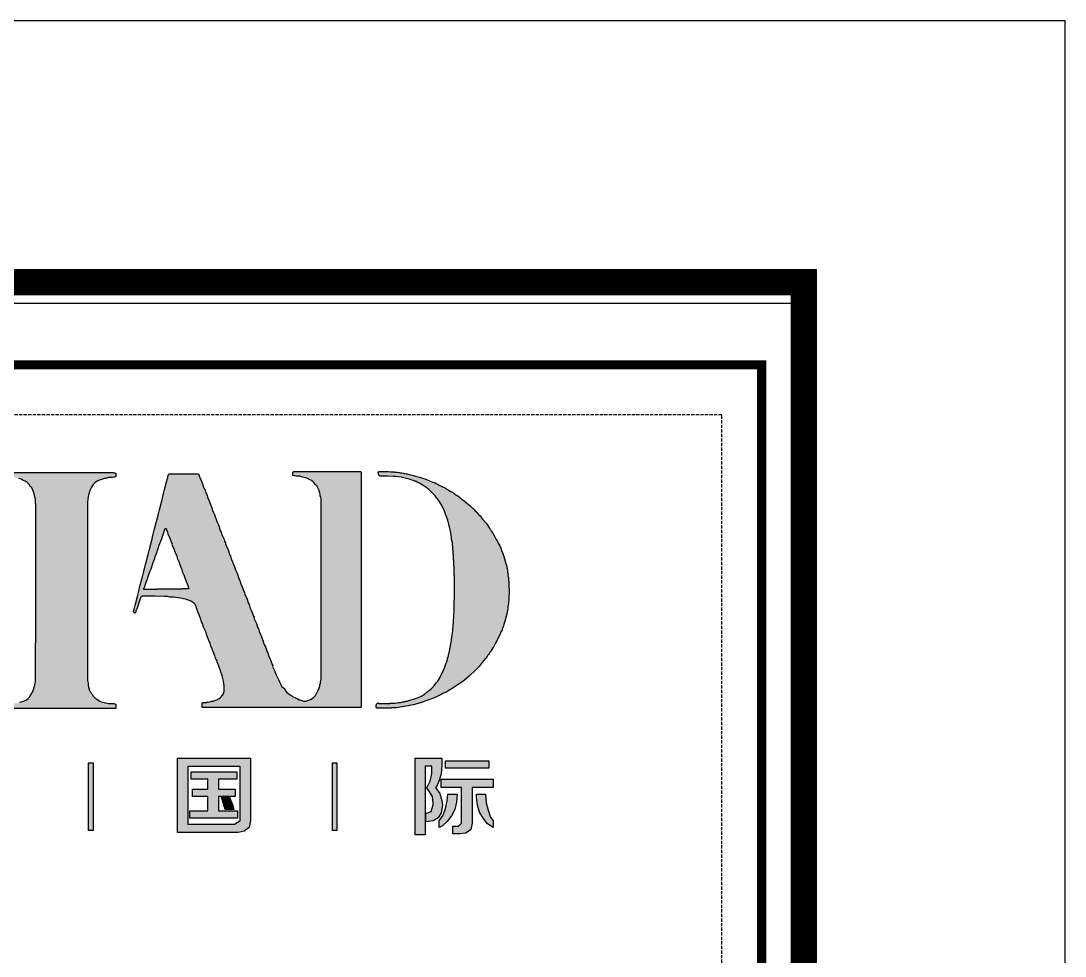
# Model space of a CAD drawing. Extents: x 815029915 to 815825525, y 579155098 to 579748855.
# Drawn here: x 815695342 to 815699339, y 579610058 to 579613637 of the extents above; entities that cross this region are included whole.
import ezdxf

# ---------------------------------------------------------------- set-up
doc = ezdxf.new("R2010")
doc.units = 0
doc.header["$LTSCALE"] = 100
doc.header["$MEASUREMENT"] = 0
doc.linetypes.add('DASH', pattern=[0.35, 0.25, -0.1])
for name, color, linetype in [('TK', 7, 'Continuous'), ('ZG-图框层', 4, 'Continuous'), ('zm', 1, 'Continuous')]:
    doc.layers.add(name, color=color, linetype=linetype)

# ---------------------------------------------------------------- blocks, each defined once
blk = doc.blocks.new('cciad-logohatch')
h = blk.add_hatch(color=1)
h.dxf.hatch_style = 1
h.paths.add_polyline_path([(18.959, 27.311), (18.959, 27.267), (18.959, 27.245), (18.959, 27.191), (17.7, 27.191), (17.076, 27.191), (15.833, 27.191), (15.83, 27.198), (15.828, 27.203), (15.823, 27.211), (15.812, 27.254), (15.813, 27.28), (15.828, 27.321), (15.834, 27.322), (15.842, 27.327), (15.848, 27.331), (15.916, 27.331), (15.95, 27.331), (16.018, 27.331), (16.052, 27.337), (16.088, 27.341), (16.145, 27.361), (16.174, 27.369), (16.233, 27.381), (16.314, 27.409), (16.354, 27.43), (16.423, 27.481), (16.457, 27.519), (16.474, 27.539), (16.503, 27.581), (16.527, 27.629), (16.539, 27.653), (16.563, 27.701), (16.598, 27.812), (16.613, 27.868), (16.638, 27.981), (16.638, 28.021), (16.638, 28.041), (16.638, 28.081), (16.648, 30.102), (16.648, 31.112), (16.648, 33.132), (16.644, 33.132), (16.642, 33.132), (16.638, 33.132), (16.638, 33.173), (16.638, 33.193), (16.638, 33.233), (16.622, 33.289), (16.616, 33.319), (16.608, 33.378), (16.579, 33.47), (16.561, 33.516), (16.518, 33.603), (16.483, 33.628), (16.468, 33.668), (16.42, 33.716), (16.394, 33.739), (16.338, 33.778), (16.29, 33.802), (16.266, 33.814), (16.218, 33.838), (16.138, 33.86), (16.098, 33.871), (16.018, 33.893), (15.974, 33.893), (15.952, 33.893), (15.908, 33.893), (15.879, 33.907), (15.86, 33.909), (15.832, 33.905), (15.825, 33.91), (15.825, 33.917), (15.823, 33.923), (15.813, 33.961), (15.814, 33.985), (15.828, 34.023), (15.836, 34.026), (15.844, 34.03), (15.848, 34.033), (17.068, 34.033), (17.678, 34.033), (18.899, 34.033), (18.921, 34.022), (18.934, 34.017), (18.959, 34.013), (18.959, 33.969), (18.959, 33.947), (18.959, 33.903), (18.922, 33.897), (18.904, 33.893), (18.869, 33.883), (18.817, 33.883), (18.791, 33.883), (18.739, 33.883), (18.698, 33.864), (18.673, 33.86), (18.629, 33.863), (18.588, 33.841), (18.544, 33.833), (18.462, 33.804), (18.423, 33.784), (18.354, 33.733), (18.309, 33.686), (18.289, 33.659), (18.259, 33.603), (18.214, 33.515), (18.196, 33.468), (18.173, 33.373), (18.165, 33.333), (18.161, 33.313), (18.153, 33.273), (18.156, 33.231), (18.138, 33.193), (18.138, 31.116), (18.138, 30.078), (18.138, 28.001), (18.158, 27.923), (18.164, 27.882), (18.168, 27.801), (18.187, 27.768), (18.193, 27.731), (18.214, 27.691), (18.224, 27.671), (18.244, 27.631), (18.274, 27.601), (18.287, 27.583), (18.309, 27.546), (18.357, 27.498), (18.383, 27.476), (18.439, 27.436), (18.479, 27.416), (18.499, 27.406), (18.539, 27.386), (18.622, 27.363), (18.664, 27.352), (18.749, 27.331), (18.813, 27.331), (18.845, 27.331), (18.909, 27.331), (18.931, 27.329), (18.943, 27.319)])
h = blk.add_hatch(color=1)
h.dxf.hatch_style = 1
h.paths.add_polyline_path([(19.481, 29.976), (19.478, 30.002), (19.496, 30.074), (19.505, 30.11), (19.523, 30.182), (19.527, 30.194), (19.529, 30.2), (19.533, 30.212), (19.589, 30.436), (19.617, 30.548), (19.673, 30.772), (19.677, 30.784), (19.679, 30.79), (19.683, 30.802), (19.743, 31.042), (19.773, 31.162), (19.833, 31.402), (19.837, 31.414), (19.839, 31.42), (19.843, 31.432), (19.899, 31.656), (19.927, 31.768), (19.983, 31.992), (19.987, 32.004), (19.989, 32.01), (19.993, 32.022), (20.049, 32.246), (20.077, 32.358), (20.133, 32.582), (20.137, 32.594), (20.143, 32.612), (20.199, 32.836), (20.227, 32.948), (20.283, 33.173), (20.287, 33.185), (20.289, 33.191), (20.293, 33.203), (20.349, 33.427), (20.377, 33.539), (20.433, 33.763), (20.437, 33.775), (20.439, 33.781), (20.443, 33.793), (20.459, 33.857), (20.467, 33.889), (20.483, 33.953), (20.486, 33.974), (20.498, 33.993), (20.842, 33.993), (21.014, 33.993), (21.358, 33.993), (21.373, 33.964), (21.383, 33.933), (21.413, 33.862), (21.427, 33.825), (21.453, 33.753), (21.478, 33.704), (21.487, 33.677), (21.498, 33.623), (21.534, 33.553), (21.549, 33.517), (21.573, 33.443), (21.598, 33.393), (21.607, 33.367), (21.618, 33.313), (21.666, 33.211), (21.688, 33.159), (21.723, 33.052), (21.748, 33.003), (21.757, 32.976), (21.768, 32.922), (21.804, 32.853), (21.82, 32.817), (21.843, 32.742), (21.868, 32.693), (21.877, 32.666), (21.888, 32.612), (21.936, 32.511), (21.958, 32.459), (21.993, 32.352), (22.018, 32.303), (22.027, 32.276), (22.038, 32.222), (22.074, 32.153), (22.09, 32.117), (22.113, 32.042), (22.138, 31.993), (22.147, 31.966), (22.158, 31.912), (22.207, 31.811), (22.228, 31.759), (22.263, 31.652), (22.288, 31.603), (22.297, 31.576), (22.308, 31.522), (22.344, 31.453), (22.36, 31.416), (22.383, 31.342), (22.408, 31.293), (22.417, 31.266), (22.428, 31.212), (22.477, 31.111), (22.498, 31.058), (22.533, 30.952), (22.558, 30.903), (22.568, 30.876), (22.578, 30.822), (22.627, 30.721), (22.648, 30.668), (22.683, 30.562), (22.702, 30.54), (22.698, 30.512), (22.747, 30.411), (22.768, 30.358), (22.803, 30.252), (22.828, 30.203), (22.838, 30.176), (22.848, 30.122), (22.897, 30.021), (22.918, 29.968), (22.953, 29.862), (22.972, 29.84), (22.968, 29.812), (23.017, 29.71), (23.038, 29.658), (23.073, 29.552), (23.098, 29.503), (23.108, 29.476), (23.118, 29.422), (23.167, 29.32), (23.188, 29.268), (23.223, 29.162), (23.242, 29.14), (23.238, 29.112), (23.287, 29.01), (23.308, 28.958), (23.343, 28.852), (23.368, 28.802), (23.378, 28.775), (23.388, 28.721), (23.437, 28.62), (23.458, 28.568), (23.493, 28.461), (23.512, 28.44), (23.509, 28.411), (23.557, 28.315), (23.577, 28.265), (23.609, 28.161), (23.675, 28.029), (23.709, 27.963), (23.779, 27.831), (23.82, 27.791), (23.839, 27.767), (23.869, 27.716), (23.922, 27.657), (23.953, 27.631), (24.019, 27.586), (24.054, 27.562), (24.072, 27.55), (24.109, 27.526), (24.149, 27.506), (24.169, 27.496), (24.209, 27.476), (24.225, 27.474), (24.239, 27.466), (24.283, 27.445), (24.306, 27.436), (24.354, 27.421), (24.398, 27.402), (24.425, 27.397), (24.474, 27.401), (24.562, 27.43), (24.606, 27.45), (24.684, 27.501), (24.729, 27.544), (24.75, 27.569), (24.784, 27.621), (24.804, 27.661), (24.814, 27.681), (24.834, 27.721), (24.846, 27.753), (24.852, 27.769), (24.864, 27.801), (24.876, 27.849), (24.882, 27.873), (24.894, 27.921), (24.9, 27.974), (24.905, 28), (24.919, 28.051), (24.919, 30.124), (24.919, 31.16), (24.919, 33.233), (24.915, 33.265), (24.909, 33.303), (24.891, 33.358), (24.884, 33.386), (24.874, 33.443), (24.846, 33.525), (24.829, 33.565), (24.789, 33.643), (24.765, 33.661), (24.749, 33.688), (24.704, 33.742), (24.677, 33.767), (24.619, 33.808), (24.571, 33.832), (24.547, 33.844), (24.499, 33.868), (24.419, 33.89), (24.379, 33.901), (24.299, 33.923), (24.255, 33.923), (24.233, 33.923), (24.189, 33.923), (24.153, 33.933), (24.135, 33.937), (24.099, 33.943), (24.099, 33.981), (24.099, 34), (24.099, 34.038), (24.109, 34.048), (24.114, 34.053), (24.124, 34.063), (24.896, 34.063), (25.282, 34.063), (26.054, 34.063), (26.064, 34.053), (26.069, 34.048), (26.079, 34.038), (26.079, 31.315), (26.079, 29.954), (26.079, 27.221), (24.229, 27.221), (23.308, 27.221), (21.468, 27.221), (21.468, 27.273), (21.468, 27.299), (21.468, 27.351), (21.476, 27.347), (21.487, 27.352), (21.488, 27.361), (21.528, 27.361), (21.548, 27.361), (21.588, 27.361), (21.621, 27.383), (21.658, 27.371), (21.708, 27.39), (21.735, 27.398), (21.788, 27.406), (21.86, 27.426), (21.895, 27.441), (21.958, 27.481), (22.001, 27.506), (22.021, 27.525), (22.048, 27.566), (22.083, 27.612), (22.096, 27.64), (22.108, 27.696), (22.108, 27.762), (22.108, 27.795), (22.108, 27.861), (22.091, 27.889), (22.093, 27.921), (22.085, 27.961), (22.081, 27.981), (22.073, 28.021), (22.045, 28.138), (22.029, 28.196), (21.993, 28.311), (21.963, 28.383), (21.949, 28.419), (21.923, 28.491), (21.904, 28.513), (21.908, 28.541), (21.872, 28.611), (21.857, 28.647), (21.833, 28.721), (21.814, 28.743), (21.818, 28.771), (21.782, 28.841), (21.767, 28.877), (21.743, 28.952), (21.718, 29.001), (21.709, 29.028), (21.698, 29.082), (21.662, 29.151), (21.647, 29.187), (21.623, 29.262), (21.598, 29.311), (21.589, 29.338), (21.578, 29.392), (21.53, 29.493), (21.509, 29.545), (21.473, 29.652), (21.448, 29.701), (21.439, 29.728), (21.428, 29.782), (21.365, 29.921), (21.337, 29.992), (21.288, 30.137), (21.274, 30.184), (21.259, 30.208), (21.223, 30.242), (21.168, 30.286), (21.135, 30.305), (21.068, 30.327), (21.033, 30.343), (21.015, 30.349), (20.978, 30.357), (20.842, 30.384), (20.774, 30.397), (20.638, 30.422), (20.594, 30.422), (20.572, 30.422), (20.528, 30.422), (20.464, 30.432), (20.432, 30.432), (20.368, 30.432), (20.108, 30.442), (19.978, 30.442), (19.718, 30.442), (19.717, 30.433), (19.705, 30.427), (19.698, 30.432), (19.688, 30.408), (19.683, 30.396), (19.673, 30.372), (19.653, 30.312), (19.643, 30.282), (19.623, 30.222), (19.617, 30.21), (19.613, 30.202), (19.597, 30.154), (19.589, 30.13), (19.573, 30.082), (19.554, 30.039), (19.546, 30.017), (19.53, 29.963), (19.511, 29.957)])
h.paths.add_polyline_path([(20.006, 30.642), (19.93, 30.642), (19.778, 30.642), (19.775, 30.674), (19.793, 30.702), (19.813, 30.762), (19.823, 30.792), (19.843, 30.852), (19.847, 30.86), (19.853, 30.872), (19.869, 30.92), (19.877, 30.944), (19.893, 30.992), (19.897, 31), (19.903, 31.012), (19.923, 31.072), (19.933, 31.102), (19.953, 31.162), (19.959, 31.174), (19.963, 31.182), (19.983, 31.242), (19.993, 31.272), (20.013, 31.332), (20.017, 31.34), (20.023, 31.352), (20.039, 31.4), (20.047, 31.424), (20.063, 31.472), (20.067, 31.48), (20.073, 31.492), (20.093, 31.552), (20.103, 31.582), (20.123, 31.642), (20.129, 31.654), (20.133, 31.662), (20.149, 31.71), (20.157, 31.734), (20.173, 31.782), (20.179, 31.794), (20.183, 31.802), (20.203, 31.862), (20.213, 31.892), (20.233, 31.952), (20.237, 31.96), (20.243, 31.972), (20.259, 32.02), (20.267, 32.044), (20.283, 32.092), (20.287, 32.1), (20.293, 32.112), (20.313, 32.172), (20.323, 32.202), (20.343, 32.262), (20.349, 32.274), (20.353, 32.282), (20.367, 32.333), (20.376, 32.359), (20.398, 32.407), (20.422, 32.407), (20.423, 32.382), (20.448, 32.333), (20.457, 32.306), (20.468, 32.252), (20.516, 32.151), (20.537, 32.099), (20.573, 31.992), (20.592, 31.971), (20.588, 31.942), (20.636, 31.841), (20.657, 31.789), (20.693, 31.682), (20.718, 31.633), (20.727, 31.606), (20.738, 31.552), (20.786, 31.451), (20.807, 31.398), (20.843, 31.292), (20.868, 31.243), (20.877, 31.216), (20.888, 31.162), (20.936, 31.061), (20.957, 31.008), (20.993, 30.902), (21.033, 30.808), (21.051, 30.76), (21.083, 30.662), (21.001, 30.662), (20.96, 30.662), (20.878, 30.662), (20.878, 30.658), (20.878, 30.656), (20.878, 30.652), (20.59, 30.652), (20.446, 30.652), (20.158, 30.652), (20.158, 30.648), (20.158, 30.646), (20.158, 30.642)], flags=16)
h = blk.add_hatch(color=1)
h.dxf.hatch_style = 1
h.paths.add_polyline_path([(30.325, 30.106), (30.332, 30.149), (30.35, 30.232), (30.35, 30.272), (30.35, 30.292), (30.36, 30.332), (30.36, 30.408), (30.36, 30.446), (30.37, 30.522), (30.37, 30.586), (30.37, 30.618), (30.37, 30.682), (30.36, 30.682), (30.36, 30.762), (30.36, 30.802), (30.36, 30.882), (30.35, 30.882), (30.35, 30.926), (30.35, 30.948), (30.35, 30.992), (30.336, 31.021), (30.333, 31.04), (30.335, 31.072), (30.323, 31.144), (30.317, 31.18), (30.305, 31.252), (30.302, 31.277), (30.295, 31.302), (30.279, 31.366), (30.271, 31.398), (30.255, 31.462), (30.243, 31.497), (30.235, 31.532), (30.215, 31.592), (30.205, 31.622), (30.185, 31.682), (30.149, 31.77), (30.131, 31.814), (30.095, 31.902), (30.067, 31.958), (30.053, 31.986), (30.025, 32.042), (30.015, 32.052), (29.995, 32.092), (29.985, 32.112), (29.965, 32.152), (29.927, 32.219), (29.906, 32.251), (29.86, 32.312), (29.864, 32.333), (29.845, 32.342), (29.829, 32.375), (29.805, 32.402), (29.73, 32.52), (29.687, 32.577), (29.595, 32.682), (29.567, 32.718), (29.553, 32.736), (29.525, 32.772), (29.489, 32.808), (29.471, 32.826), (29.435, 32.862), (29.425, 32.882), (29.375, 32.932), (29.35, 32.957), (29.3, 33.007), (29.28, 33.017), (29.244, 33.053), (29.226, 33.071), (29.19, 33.107), (29.06, 33.21), (28.995, 33.261), (28.865, 33.363), (28.833, 33.373), (28.81, 33.398), (28.777, 33.414), (28.75, 33.438), (28.658, 33.494), (28.612, 33.522), (28.52, 33.578), (28.4, 33.638), (28.34, 33.668), (28.22, 33.728), (28.1, 33.776), (28.04, 33.8), (27.92, 33.848), (27.859, 33.868), (27.829, 33.878), (27.769, 33.898), (27.65, 33.93), (27.59, 33.946), (27.469, 33.978), (27.409, 33.99), (27.379, 33.996), (27.319, 34.008), (27.29, 34.014), (27.259, 34.018), (27.203, 34.026), (27.175, 34.03), (27.119, 34.038), (27.105, 34.04), (27.084, 34.043), (27.058, 34.043), (27.045, 34.043), (27.019, 34.053), (26.959, 34.053), (26.929, 34.053), (26.869, 34.063), (26.753, 34.063), (26.695, 34.063), (26.579, 34.063), (26.565, 34.039), (26.574, 34.013), (26.581, 33.971), (26.599, 33.933), (26.607, 33.937), (26.618, 33.932), (26.619, 33.923), (26.775, 33.923), (26.853, 33.923), (27.009, 33.913), (27.035, 33.913), (27.048, 33.913), (27.074, 33.913), (27.234, 33.894), (27.314, 33.879), (27.469, 33.838), (27.529, 33.818), (27.559, 33.808), (27.619, 33.788), (27.644, 33.775), (27.669, 33.768), (27.733, 33.736), (27.765, 33.72), (27.829, 33.688), (27.853, 33.674), (27.869, 33.653), (27.89, 33.656), (27.9, 33.638), (27.957, 33.6), (27.985, 33.58), (28.04, 33.538), (28.114, 33.464), (28.151, 33.427), (28.225, 33.353), (28.257, 33.301), (28.277, 33.276), (28.32, 33.233), (28.316, 33.212), (28.335, 33.203), (28.405, 33.091), (28.436, 33.033), (28.49, 32.912), (28.51, 32.856), (28.521, 32.828), (28.545, 32.772), (28.561, 32.724), (28.569, 32.7), (28.585, 32.652), (28.593, 32.617), (28.605, 32.582), (28.621, 32.518), (28.629, 32.486), (28.645, 32.422), (28.654, 32.377), (28.665, 32.332), (28.677, 32.26), (28.683, 32.224), (28.695, 32.152), (28.698, 32.092), (28.703, 32.061), (28.72, 32.002), (28.72, 31.962), (28.72, 31.942), (28.72, 31.902), (28.73, 31.902), (28.73, 31.854), (28.73, 31.83), (28.73, 31.782), (28.74, 31.782), (28.74, 31.73), (28.74, 31.704), (28.74, 31.652), (28.75, 31.652), (28.75, 31.592), (28.75, 31.562), (28.75, 31.502), (28.76, 31.502), (28.76, 31.426), (28.76, 31.388), (28.76, 31.312), (28.77, 31.312), (28.77, 31.204), (28.77, 31.15), (28.77, 31.042), (28.78, 31.042), (28.78, 30.69), (28.78, 30.514), (28.77, 30.162), (28.77, 30.062), (28.77, 30.012), (28.76, 29.912), (28.76, 29.848), (28.76, 29.816), (28.75, 29.752), (28.75, 29.7), (28.75, 29.674), (28.74, 29.622), (28.74, 29.578), (28.74, 29.556), (28.73, 29.512), (28.73, 29.488), (28.73, 29.476), (28.73, 29.452), (28.72, 29.372), (28.715, 29.332), (28.705, 29.252), (28.697, 29.196), (28.693, 29.168), (28.685, 29.112), (28.669, 29.007), (28.659, 28.955), (28.635, 28.852), (28.626, 28.827), (28.625, 28.802), (28.613, 28.753), (28.607, 28.729), (28.595, 28.681), (28.583, 28.647), (28.575, 28.611), (28.547, 28.527), (28.533, 28.485), (28.505, 28.401), (28.482, 28.352), (28.465, 28.301), (28.421, 28.213), (28.399, 28.169), (28.355, 28.081), (28.297, 27.986), (28.263, 27.94), (28.19, 27.856), (28.18, 27.845), (28.175, 27.831), (28.133, 27.789), (28.112, 27.768), (28.07, 27.726), (28.014, 27.689), (27.988, 27.668), (27.94, 27.621), (27.919, 27.625), (27.91, 27.606), (27.821, 27.551), (27.775, 27.527), (27.679, 27.486), (27.619, 27.466), (27.589, 27.456), (27.529, 27.436), (27.484, 27.429), (27.461, 27.422), (27.419, 27.401), (27.373, 27.4), (27.329, 27.386), (27.281, 27.378), (27.257, 27.374), (27.209, 27.366), (27.145, 27.362), (27.112, 27.357), (27.049, 27.341), (26.993, 27.341), (26.965, 27.341), (26.909, 27.341), (26.909, 27.331), (26.781, 27.331), (26.717, 27.331), (26.589, 27.331), (26.576, 27.346), (26.555, 27.349), (26.539, 27.336), (26.532, 27.321), (26.519, 27.311), (26.514, 27.266), (26.514, 27.221), (26.534, 27.201), (26.704, 27.201), (26.789, 27.201), (26.959, 27.201), (26.959, 27.211), (27.011, 27.211), (27.037, 27.211), (27.089, 27.211), (27.205, 27.23), (27.263, 27.239), (27.379, 27.256), (27.439, 27.268), (27.469, 27.274), (27.529, 27.286), (27.594, 27.298), (27.627, 27.306), (27.689, 27.326), (27.733, 27.338), (27.755, 27.344), (27.799, 27.356), (27.883, 27.384), (27.926, 27.398), (28.01, 27.426), (28.118, 27.47), (28.172, 27.492), (28.28, 27.536), (28.392, 27.592), (28.448, 27.62), (28.56, 27.676), (28.645, 27.726), (28.687, 27.752), (28.77, 27.806), (28.802, 27.823), (28.83, 27.846), (28.862, 27.863), (28.89, 27.886), (29.023, 27.975), (29.086, 28.024), (29.205, 28.131), (29.223, 28.154), (29.25, 28.166), (29.348, 28.264), (29.397, 28.313), (29.495, 28.411), (29.589, 28.526), (29.636, 28.583), (29.73, 28.696), (29.751, 28.738), (29.764, 28.757), (29.795, 28.792), (29.811, 28.824), (29.835, 28.852), (29.891, 28.944), (29.919, 28.99), (29.975, 29.082), (30.027, 29.186), (30.053, 29.238), (30.105, 29.342), (30.12, 29.392), (30.131, 29.418), (30.16, 29.462), (30.16, 29.489), (30.175, 29.512), (30.199, 29.584), (30.211, 29.62), (30.235, 29.692), (30.26, 29.784), (30.272, 29.83), (30.295, 29.922), (30.303, 29.962), (30.307, 29.982), (30.315, 30.022)])
h = blk.add_hatch(color=0)
h.dxf.hatch_style = 1
h.paths.add_polyline_path([(22.868, 25.749), (20.753, 25.749), (20.753, 23.597), (22.509, 23.597), (22.688, 23.633), (22.833, 23.741), (22.868, 23.938)])
h.paths.add_polyline_path([(21.058, 25.516), (22.563, 25.516), (22.563, 23.956), (22.563, 23.92), (22.402, 23.83), (21.058, 23.83)], flags=16)
h.paths.add_polyline_path([(21.183, 24.853), (21.632, 24.853), (21.632, 25.139), (21.147, 25.139), (21.147, 25.354), (22.473, 25.354), (22.473, 25.139), (21.936, 25.139), (21.936, 24.853), (22.42, 24.853), (22.42, 24.637), (21.936, 24.637), (21.936, 24.225), (22.491, 24.225), (22.491, 24.009), (21.111, 24.009), (21.111, 24.225), (21.632, 24.225), (21.632, 24.637), (21.183, 24.637)], flags=0)
h.paths.add_polyline_path([(22.026, 24.619), (22.259, 24.619), (22.348, 24.404), (22.384, 24.261), (22.133, 24.261), (22.079, 24.458)], flags=0)
h = blk.add_hatch(color=0)
h.dxf.hatch_style = 1
h.paths.add_polyline_path([(27.929, 25.513), (28.126, 25.513), (28.126, 25.297), (28.073, 25.082), (27.983, 24.885), (28.019, 24.831), (28.144, 24.633), (28.162, 24.436), (28.162, 24.4), (28.108, 24.203), (27.947, 24.149), (27.947, 23.898), (28.162, 23.934), (28.305, 24.023), (28.395, 24.167), (28.431, 24.383), (28.413, 24.526), (28.359, 24.723), (28.234, 24.903), (28.252, 24.903), (28.341, 25.1), (28.395, 25.297), (28.413, 25.548), (28.413, 25.746), (27.642, 25.746), (27.642, 23.521), (27.929, 23.521)])
h = blk.add_hatch(color=0)
h.dxf.hatch_style = 1
h.paths.add_polyline_path([(18.303, 25.616), (18.172, 25.616), (18.172, 23.65), (18.303, 23.65)])
h = blk.add_hatch(color=0)
h.dxf.hatch_style = 1
h.paths.add_polyline_path([(25.372, 25.616), (25.241, 25.616), (25.241, 23.65), (25.372, 23.65)])
h = blk.add_hatch(color=0)
h.dxf.hatch_style = 1
h.paths.add_polyline_path([(29.775, 25.674), (28.52, 25.674), (28.52, 25.459), (29.775, 25.459)])
h = blk.add_hatch(color=0)
h.dxf.hatch_style = 1
h.paths.add_polyline_path([(21.936, 24.637), (22.42, 24.637), (22.42, 24.853), (21.936, 24.853), (21.936, 25.139), (22.473, 25.139), (22.473, 25.354), (21.147, 25.354), (21.147, 25.139), (21.632, 25.139), (21.632, 24.853), (21.183, 24.853), (21.183, 24.637), (21.632, 24.637), (21.632, 24.225), (21.111, 24.225), (21.111, 24.009), (22.491, 24.009), (22.491, 24.225), (21.936, 24.225)])
h = blk.add_hatch(color=0)
h.dxf.hatch_style = 1
h.paths.add_polyline_path([(29.291, 24.903), (29.9, 24.903), (29.9, 25.136), (28.395, 25.136), (28.395, 24.903), (28.986, 24.903), (28.986, 23.862), (28.896, 23.773), (28.735, 23.773), (28.735, 23.558), (28.95, 23.558), (29.111, 23.576), (29.256, 23.683), (29.291, 23.862)])
h = blk.add_hatch(color=0)
h.dxf.hatch_style = 1
h.paths.add_polyline_path([(22.259, 24.619), (22.026, 24.619), (22.079, 24.458), (22.133, 24.261), (22.384, 24.261), (22.348, 24.404)])
h = blk.add_hatch(color=0)
h.dxf.hatch_style = 1
h.paths.add_polyline_path([(28.843, 24.472), (28.861, 24.705), (28.592, 24.705), (28.574, 24.508), (28.52, 24.293), (28.449, 24.095), (28.341, 23.934), (28.341, 23.737), (28.431, 23.791), (28.574, 23.916), (28.699, 24.077), (28.789, 24.257)])
h = blk.add_hatch(color=0)
h.dxf.hatch_style = 1
h.paths.add_polyline_path([(29.703, 24.454), (29.685, 24.705), (29.417, 24.705), (29.417, 24.615), (29.453, 24.383), (29.506, 24.186), (29.614, 24.006), (29.739, 23.844), (29.9, 23.737), (29.9, 23.934), (29.829, 24.041), (29.757, 24.239)])
blk = doc.blocks.new('cciad-logoline')
for points in [[(16.174, 27.369), (16.233, 27.381), (16.314, 27.409), (16.354, 27.43), (16.423, 27.481), (16.457, 27.519), (16.474, 27.539), (16.503, 27.581), (16.527, 27.629), (16.539, 27.653), (16.563, 27.701), (16.598, 27.812), (16.613, 27.868), (16.638, 27.981), (16.638, 28.021), (16.638, 28.041), (16.638, 28.081), (16.648, 30.102), (16.648, 31.112), (16.648, 33.132), (16.644, 33.132), (16.642, 33.132), (16.638, 33.132), (16.638, 33.173), (16.638, 33.193), (16.638, 33.233), (16.622, 33.289), (16.616, 33.319), (16.608, 33.378), (16.579, 33.47), (16.561, 33.516), (16.518, 33.603), (16.483, 33.628), (16.468, 33.668), (16.42, 33.716), (16.394, 33.739), (16.338, 33.778), (16.29, 33.802), (16.266, 33.814), (16.218, 33.838), (16.138, 33.86)], [(15.848, 34.033), (17.068, 34.033), (17.678, 34.033), (18.899, 34.033), (18.921, 34.022), (18.934, 34.017), (18.959, 34.013), (18.959, 33.969), (18.959, 33.947), (18.959, 33.903), (18.922, 33.897), (18.904, 33.893), (18.869, 33.883), (18.817, 33.883), (18.791, 33.883), (18.739, 33.883), (18.698, 33.864), (18.673, 33.86), (18.629, 33.863), (18.588, 33.841), (18.544, 33.833), (18.462, 33.804), (18.423, 33.784), (18.354, 33.733), (18.309, 33.686), (18.289, 33.659), (18.259, 33.603), (18.214, 33.515), (18.196, 33.468), (18.173, 33.373), (18.165, 33.333), (18.161, 33.313), (18.153, 33.273), (18.156, 33.231), (18.138, 33.193), (18.138, 31.116), (18.138, 30.078), (18.138, 28.001), (18.158, 27.923), (18.164, 27.882), (18.168, 27.801), (18.187, 27.768), (18.193, 27.731), (18.214, 27.691), (18.224, 27.671), (18.244, 27.631), (18.274, 27.601), (18.287, 27.583), (18.309, 27.546), (18.357, 27.498), (18.383, 27.476), (18.439, 27.436), (18.479, 27.416), (18.499, 27.406), (18.539, 27.386), (18.622, 27.363), (18.664, 27.352), (18.749, 27.331), (18.813, 27.331), (18.845, 27.331), (18.909, 27.331), (18.931, 27.329), (18.943, 27.319), (18.959, 27.311), (18.959, 27.267), (18.959, 27.245), (18.959, 27.191), (17.7, 27.191), (17.076, 27.191), (15.833, 27.191)]]:
    blk.add_lwpolyline(points)
for points in [[(19.481, 29.976), (19.478, 30.002), (19.496, 30.074), (19.505, 30.11), (19.523, 30.182), (19.527, 30.194), (19.529, 30.2), (19.533, 30.212), (19.589, 30.436), (19.617, 30.548), (19.673, 30.772), (19.677, 30.784), (19.679, 30.79), (19.683, 30.802), (19.743, 31.042), (19.773, 31.162), (19.833, 31.402), (19.837, 31.414), (19.839, 31.42), (19.843, 31.432), (19.899, 31.656), (19.927, 31.768), (19.983, 31.992), (19.987, 32.004), (19.989, 32.01), (19.993, 32.022), (20.049, 32.246), (20.077, 32.358), (20.133, 32.582), (20.137, 32.594), (20.143, 32.612), (20.199, 32.836), (20.227, 32.948), (20.283, 33.173), (20.287, 33.185), (20.289, 33.191), (20.293, 33.203), (20.349, 33.427), (20.377, 33.539), (20.433, 33.763), (20.437, 33.775), (20.439, 33.781), (20.443, 33.793), (20.459, 33.857), (20.467, 33.889), (20.483, 33.953), (20.486, 33.974), (20.498, 33.993), (20.842, 33.993), (21.014, 33.993), (21.358, 33.993), (21.373, 33.964), (21.383, 33.933), (21.413, 33.862), (21.427, 33.825), (21.453, 33.753), (21.478, 33.704), (21.487, 33.677), (21.498, 33.623), (21.534, 33.553), (21.549, 33.517), (21.573, 33.443), (21.598, 33.393), (21.607, 33.367), (21.618, 33.313), (21.666, 33.211), (21.688, 33.159), (21.723, 33.052), (21.748, 33.003), (21.757, 32.976), (21.768, 32.922), (21.804, 32.853), (21.82, 32.817), (21.843, 32.742), (21.868, 32.693), (21.877, 32.666), (21.888, 32.612), (21.936, 32.511), (21.958, 32.459), (21.993, 32.352), (22.018, 32.303), (22.027, 32.276), (22.038, 32.222), (22.074, 32.153), (22.09, 32.117), (22.113, 32.042), (22.138, 31.993), (22.147, 31.966), (22.158, 31.912), (22.207, 31.811), (22.228, 31.759), (22.263, 31.652), (22.288, 31.603), (22.297, 31.576), (22.308, 31.522), (22.344, 31.453), (22.36, 31.416), (22.383, 31.342), (22.408, 31.293), (22.417, 31.266), (22.428, 31.212), (22.477, 31.111), (22.498, 31.058), (22.533, 30.952), (22.558, 30.903), (22.568, 30.876), (22.578, 30.822), (22.627, 30.721), (22.648, 30.668), (22.683, 30.562), (22.702, 30.54), (22.698, 30.512), (22.747, 30.411), (22.768, 30.358), (22.803, 30.252), (22.828, 30.203), (22.838, 30.176), (22.848, 30.122), (22.897, 30.021), (22.918, 29.968), (22.953, 29.862), (22.972, 29.84), (22.968, 29.812), (23.017, 29.71), (23.038, 29.658), (23.073, 29.552), (23.098, 29.503), (23.108, 29.476), (23.118, 29.422), (23.167, 29.32), (23.188, 29.268), (23.223, 29.162), (23.242, 29.14), (23.238, 29.112), (23.287, 29.01), (23.308, 28.958), (23.343, 28.852), (23.368, 28.802), (23.378, 28.775), (23.388, 28.721), (23.437, 28.62), (23.458, 28.568), (23.493, 28.461), (23.512, 28.44), (23.509, 28.411), (23.557, 28.315), (23.577, 28.265), (23.609, 28.161), (23.675, 28.029), (23.709, 27.963), (23.779, 27.831), (23.82, 27.791), (23.839, 27.767), (23.869, 27.716), (23.922, 27.657), (23.953, 27.631), (24.019, 27.586), (24.054, 27.562), (24.072, 27.55), (24.109, 27.526), (24.149, 27.506), (24.169, 27.496), (24.209, 27.476), (24.225, 27.474), (24.239, 27.466), (24.283, 27.445), (24.306, 27.436), (24.354, 27.421), (24.398, 27.402), (24.425, 27.397), (24.474, 27.401), (24.562, 27.43), (24.606, 27.45), (24.684, 27.501), (24.729, 27.544), (24.75, 27.569), (24.784, 27.621), (24.804, 27.661), (24.814, 27.681), (24.834, 27.721), (24.846, 27.753), (24.852, 27.769), (24.864, 27.801), (24.876, 27.849), (24.882, 27.873), (24.894, 27.921), (24.9, 27.974), (24.905, 28), (24.919, 28.051), (24.919, 30.124), (24.919, 31.16), (24.919, 33.233), (24.915, 33.265), (24.909, 33.303), (24.891, 33.358), (24.884, 33.386), (24.874, 33.443), (24.846, 33.525), (24.829, 33.565), (24.789, 33.643), (24.765, 33.661), (24.749, 33.688), (24.704, 33.742), (24.677, 33.767), (24.619, 33.808), (24.571, 33.832), (24.547, 33.844), (24.499, 33.868), (24.419, 33.89), (24.379, 33.901), (24.299, 33.923), (24.255, 33.923), (24.233, 33.923), (24.189, 33.923), (24.153, 33.933), (24.135, 33.937), (24.099, 33.943), (24.099, 33.981), (24.099, 34), (24.099, 34.038), (24.109, 34.048), (24.114, 34.053), (24.124, 34.063), (24.896, 34.063), (25.282, 34.063), (26.054, 34.063), (26.064, 34.053), (26.069, 34.048), (26.079, 34.038), (26.079, 31.315), (26.079, 29.954), (26.079, 27.221), (24.229, 27.221), (23.308, 27.221), (21.468, 27.221), (21.468, 27.273), (21.468, 27.299), (21.468, 27.351), (21.476, 27.347), (21.487, 27.352), (21.488, 27.361), (21.528, 27.361), (21.548, 27.361), (21.588, 27.361), (21.621, 27.383), (21.658, 27.371), (21.708, 27.39), (21.735, 27.398), (21.788, 27.406), (21.86, 27.426), (21.895, 27.441), (21.958, 27.481), (22.001, 27.506), (22.021, 27.525), (22.048, 27.566), (22.083, 27.612), (22.096, 27.64), (22.108, 27.696), (22.108, 27.762), (22.108, 27.795), (22.108, 27.861), (22.091, 27.889), (22.093, 27.921), (22.085, 27.961), (22.081, 27.981), (22.073, 28.021), (22.045, 28.138), (22.029, 28.196), (21.993, 28.311), (21.963, 28.383), (21.949, 28.419), (21.923, 28.491), (21.904, 28.513), (21.908, 28.541), (21.872, 28.611), (21.857, 28.647), (21.833, 28.721), (21.814, 28.743), (21.818, 28.771), (21.782, 28.841), (21.767, 28.877), (21.743, 28.952), (21.718, 29.001), (21.709, 29.028), (21.698, 29.082), (21.662, 29.151), (21.647, 29.187), (21.623, 29.262), (21.598, 29.311), (21.589, 29.338), (21.578, 29.392), (21.53, 29.493), (21.509, 29.545), (21.473, 29.652), (21.448, 29.701), (21.439, 29.728), (21.428, 29.782), (21.365, 29.921), (21.337, 29.992), (21.288, 30.137), (21.274, 30.184), (21.259, 30.208), (21.223, 30.242), (21.168, 30.286), (21.135, 30.305), (21.068, 30.327), (21.033, 30.343), (21.015, 30.349), (20.978, 30.357), (20.842, 30.384), (20.774, 30.397), (20.638, 30.422), (20.594, 30.422), (20.572, 30.422), (20.528, 30.422), (20.464, 30.432), (20.432, 30.432), (20.368, 30.432), (20.108, 30.442), (19.978, 30.442), (19.718, 30.442), (19.717, 30.433), (19.705, 30.427), (19.698, 30.432), (19.688, 30.408), (19.683, 30.396), (19.673, 30.372), (19.653, 30.312), (19.643, 30.282), (19.623, 30.222), (19.617, 30.21), (19.613, 30.202), (19.597, 30.154), (19.589, 30.13), (19.573, 30.082), (19.554, 30.039), (19.546, 30.017), (19.53, 29.963), (19.511, 29.957)], [(26.519, 27.311), (26.529, 27.319), (26.534, 27.325), (26.539, 27.336), (26.555, 27.349), (26.576, 27.346), (26.589, 27.331), (26.717, 27.331), (26.781, 27.331), (26.909, 27.331), (26.909, 27.335), (26.909, 27.337), (26.909, 27.341), (26.965, 27.341), (26.993, 27.341), (27.049, 27.341), (27.112, 27.357), (27.145, 27.362), (27.209, 27.366), (27.257, 27.374), (27.281, 27.378), (27.329, 27.386), (27.373, 27.4), (27.419, 27.401), (27.461, 27.422), (27.484, 27.429), (27.529, 27.436), (27.589, 27.456), (27.619, 27.466), (27.679, 27.486), (27.775, 27.527), (27.821, 27.551), (27.91, 27.606), (27.919, 27.625), (27.94, 27.621), (27.988, 27.668), (28.014, 27.689), (28.07, 27.726), (28.112, 27.768), (28.133, 27.789), (28.175, 27.831), (28.18, 27.845), (28.19, 27.856), (28.263, 27.94), (28.297, 27.986), (28.355, 28.081), (28.399, 28.169), (28.421, 28.213), (28.465, 28.301), (28.482, 28.352), (28.505, 28.401), (28.533, 28.485), (28.547, 28.527), (28.575, 28.611), (28.583, 28.647), (28.595, 28.681), (28.607, 28.729), (28.613, 28.753), (28.625, 28.802), (28.626, 28.827), (28.635, 28.852), (28.659, 28.955), (28.669, 29.007), (28.685, 29.112), (28.693, 29.168), (28.697, 29.196), (28.705, 29.252), (28.715, 29.332), (28.72, 29.372), (28.73, 29.452), (28.73, 29.476), (28.73, 29.488), (28.73, 29.512), (28.74, 29.556), (28.74, 29.578), (28.74, 29.622), (28.75, 29.674), (28.75, 29.7), (28.75, 29.752), (28.76, 29.816), (28.76, 29.848), (28.76, 29.912), (28.77, 30.012), (28.77, 30.062), (28.77, 30.162), (28.78, 30.514), (28.78, 30.69), (28.78, 31.042), (28.776, 31.042), (28.774, 31.042), (28.77, 31.042), (28.77, 31.15), (28.77, 31.204), (28.77, 31.312), (28.766, 31.312), (28.764, 31.312), (28.76, 31.312), (28.76, 31.388), (28.76, 31.426), (28.76, 31.502), (28.756, 31.502), (28.754, 31.502), (28.75, 31.502), (28.75, 31.562), (28.75, 31.592), (28.75, 31.652), (28.746, 31.652), (28.744, 31.652), (28.74, 31.652), (28.74, 31.704), (28.74, 31.73), (28.74, 31.782), (28.736, 31.782), (28.734, 31.782), (28.73, 31.782), (28.73, 31.83), (28.73, 31.854), (28.73, 31.902), (28.726, 31.902), (28.724, 31.902), (28.72, 31.902), (28.72, 31.942), (28.72, 31.962), (28.72, 32.002), (28.703, 32.061), (28.698, 32.092), (28.695, 32.152), (28.683, 32.224), (28.677, 32.26), (28.665, 32.332), (28.654, 32.377), (28.645, 32.422), (28.629, 32.486), (28.621, 32.518), (28.605, 32.582), (28.593, 32.617), (28.585, 32.652), (28.569, 32.7), (28.561, 32.724), (28.545, 32.772), (28.521, 32.828), (28.51, 32.856), (28.49, 32.912), (28.436, 33.033), (28.405, 33.091), (28.335, 33.203), (28.316, 33.212), (28.32, 33.233), (28.277, 33.276), (28.257, 33.301), (28.225, 33.353), (28.151, 33.427), (28.114, 33.464), (28.04, 33.538), (27.985, 33.58), (27.957, 33.6), (27.9, 33.638), (27.893, 33.65), (27.883, 33.655), (27.869, 33.653), (27.857, 33.67), (27.848, 33.677), (27.829, 33.688), (27.765, 33.72), (27.733, 33.736), (27.669, 33.768), (27.644, 33.775), (27.619, 33.788), (27.559, 33.808), (27.529, 33.818), (27.469, 33.838), (27.314, 33.879), (27.234, 33.894), (27.074, 33.913), (27.048, 33.913), (27.035, 33.913), (27.009, 33.913), (26.853, 33.923), (26.775, 33.923), (26.619, 33.923), (26.618, 33.932), (26.607, 33.937), (26.599, 33.933), (26.581, 33.971), (26.574, 34.013), (26.565, 34.039), (26.579, 34.063), (26.695, 34.063), (26.753, 34.063), (26.869, 34.063), (26.929, 34.053), (26.959, 34.053), (27.019, 34.053), (27.045, 34.043), (27.058, 34.043), (27.084, 34.043), (27.098, 34.041), (27.105, 34.04), (27.119, 34.038), (27.175, 34.03), (27.203, 34.026), (27.259, 34.018), (27.29, 34.014), (27.319, 34.008), (27.379, 33.996), (27.409, 33.99), (27.469, 33.978), (27.59, 33.946), (27.65, 33.93), (27.769, 33.898), (27.829, 33.878), (27.859, 33.868), (27.92, 33.848), (28.04, 33.8), (28.1, 33.776), (28.22, 33.728), (28.34, 33.668), (28.4, 33.638), (28.52, 33.578), (28.612, 33.522), (28.658, 33.494), (28.75, 33.438), (28.772, 33.419), (28.784, 33.411), (28.81, 33.398), (28.828, 33.379), (28.84, 33.371), (28.865, 33.363), (28.995, 33.261), (29.06, 33.21), (29.19, 33.107), (29.226, 33.071), (29.244, 33.053), (29.28, 33.017), (29.292, 33.011), (29.3, 33.007), (29.35, 32.957), (29.375, 32.932), (29.425, 32.882), (29.431, 32.87), (29.435, 32.862), (29.471, 32.826), (29.489, 32.808), (29.525, 32.772), (29.553, 32.736), (29.567, 32.718), (29.595, 32.682), (29.687, 32.577), (29.73, 32.52), (29.805, 32.402), (29.829, 32.375), (29.845, 32.342), (29.864, 32.333), (29.86, 32.312), (29.906, 32.251), (29.927, 32.219), (29.965, 32.152), (29.985, 32.112), (29.995, 32.092), (30.015, 32.052), (30.025, 32.042), (30.053, 31.986), (30.067, 31.958), (30.095, 31.902), (30.131, 31.814), (30.149, 31.77), (30.185, 31.682), (30.205, 31.622), (30.215, 31.592), (30.235, 31.532), (30.242, 31.504), (30.246, 31.49), (30.255, 31.462), (30.271, 31.398), (30.279, 31.366), (30.295, 31.302), (30.302, 31.277), (30.305, 31.252), (30.317, 31.18), (30.323, 31.144), (30.335, 31.072), (30.333, 31.04), (30.336, 31.021), (30.35, 30.992), (30.35, 30.948), (30.35, 30.926), (30.35, 30.882), (30.354, 30.882), (30.356, 30.882), (30.36, 30.882), (30.36, 30.802), (30.36, 30.762), (30.36, 30.682), (30.364, 30.682), (30.366, 30.682), (30.37, 30.682), (30.37, 30.618), (30.37, 30.586), (30.37, 30.522), (30.36, 30.446), (30.36, 30.408), (30.36, 30.332), (30.35, 30.292), (30.35, 30.272), (30.35, 30.232), (30.332, 30.149), (30.325, 30.106), (30.315, 30.022), (30.307, 29.982), (30.303, 29.962), (30.295, 29.922), (30.272, 29.83), (30.26, 29.784), (30.235, 29.692), (30.211, 29.62), (30.199, 29.584), (30.175, 29.512), (30.163, 29.494), (30.16, 29.483), (30.16, 29.462), (30.131, 29.418), (30.12, 29.392), (30.105, 29.342), (30.053, 29.238), (30.027, 29.186), (29.975, 29.082), (29.919, 28.99), (29.891, 28.944), (29.835, 28.852), (29.816, 28.83), (29.808, 28.817), (29.795, 28.792), (29.764, 28.757), (29.751, 28.738), (29.73, 28.696), (29.636, 28.583), (29.589, 28.526), (29.495, 28.411), (29.397, 28.313), (29.348, 28.264), (29.25, 28.166), (29.229, 28.157), (29.219, 28.149), (29.205, 28.131), (29.086, 28.024), (29.023, 27.975), (28.89, 27.886), (28.862, 27.863), (28.83, 27.846), (28.802, 27.823), (28.77, 27.806), (28.687, 27.752), (28.645, 27.726), (28.56, 27.676), (28.448, 27.62), (28.392, 27.592), (28.28, 27.536), (28.172, 27.492), (28.118, 27.47), (28.01, 27.426), (27.926, 27.398), (27.883, 27.384), (27.799, 27.356), (27.755, 27.344), (27.733, 27.338), (27.689, 27.326), (27.627, 27.306), (27.594, 27.298), (27.529, 27.286), (27.469, 27.274), (27.439, 27.268), (27.379, 27.256), (27.263, 27.239), (27.205, 27.23), (27.089, 27.211), (27.037, 27.211), (27.011, 27.211), (26.959, 27.211), (26.959, 27.207), (26.959, 27.205), (26.959, 27.201), (26.789, 27.201), (26.704, 27.201), (26.534, 27.201), (26.526, 27.209), (26.522, 27.213), (26.514, 27.221), (26.514, 27.266)], [(20.006, 30.642), (19.93, 30.642), (19.778, 30.642), (19.775, 30.674), (19.793, 30.702), (19.813, 30.762), (19.823, 30.792), (19.843, 30.852), (19.847, 30.86), (19.853, 30.872), (19.869, 30.92), (19.877, 30.944), (19.893, 30.992), (19.897, 31), (19.903, 31.012), (19.923, 31.072), (19.933, 31.102), (19.953, 31.162), (19.959, 31.174), (19.963, 31.182), (19.983, 31.242), (19.993, 31.272), (20.013, 31.332), (20.017, 31.34), (20.023, 31.352), (20.039, 31.4), (20.047, 31.424), (20.063, 31.472), (20.067, 31.48), (20.073, 31.492), (20.093, 31.552), (20.103, 31.582), (20.123, 31.642), (20.129, 31.654), (20.133, 31.662), (20.149, 31.71), (20.157, 31.734), (20.173, 31.782), (20.179, 31.794), (20.183, 31.802), (20.203, 31.862), (20.213, 31.892), (20.233, 31.952), (20.237, 31.96), (20.243, 31.972), (20.259, 32.02), (20.267, 32.044), (20.283, 32.092), (20.287, 32.1), (20.293, 32.112), (20.313, 32.172), (20.323, 32.202), (20.343, 32.262), (20.349, 32.274), (20.353, 32.282), (20.367, 32.333), (20.376, 32.359), (20.398, 32.407), (20.422, 32.407), (20.423, 32.382), (20.448, 32.333), (20.457, 32.306), (20.468, 32.252), (20.516, 32.151), (20.537, 32.099), (20.573, 31.992), (20.592, 31.971), (20.588, 31.942), (20.636, 31.841), (20.657, 31.789), (20.693, 31.682), (20.718, 31.633), (20.727, 31.606), (20.738, 31.552), (20.786, 31.451), (20.807, 31.398), (20.843, 31.292), (20.868, 31.243), (20.877, 31.216), (20.888, 31.162), (20.936, 31.061), (20.957, 31.008), (20.993, 30.902), (21.033, 30.808), (21.051, 30.76), (21.083, 30.662), (21.001, 30.662), (20.96, 30.662), (20.878, 30.662), (20.878, 30.658), (20.878, 30.656), (20.878, 30.652), (20.59, 30.652), (20.446, 30.652), (20.158, 30.652), (20.158, 30.648), (20.158, 30.646), (20.158, 30.642)], [(22.868, 23.938), (22.833, 23.741), (22.688, 23.633), (22.509, 23.597), (20.753, 23.597), (20.753, 25.749), (22.868, 25.749)], [(28.395, 24.167), (28.305, 24.023), (28.162, 23.934), (27.947, 23.898), (27.947, 24.149), (28.108, 24.203), (28.162, 24.4), (28.162, 24.436), (28.144, 24.633), (28.019, 24.831), (27.983, 24.885), (28.073, 25.082), (28.126, 25.297), (28.126, 25.513), (27.929, 25.513), (27.929, 23.521), (27.642, 23.521), (27.642, 25.746), (28.413, 25.746), (28.413, 25.548), (28.395, 25.297), (28.341, 25.1), (28.252, 24.903), (28.234, 24.903), (28.359, 24.723), (28.413, 24.526), (28.431, 24.383)], [(18.172, 25.616), (18.303, 25.616), (18.303, 23.65), (18.172, 23.65)], [(22.563, 23.956), (22.563, 23.92), (22.402, 23.83), (21.058, 23.83), (21.058, 25.516), (22.563, 25.516)], [(25.241, 25.616), (25.372, 25.616), (25.372, 23.65), (25.241, 23.65)], [(29.775, 25.459), (28.52, 25.459), (28.52, 25.674), (29.775, 25.674)], [(22.42, 24.637), (21.936, 24.637), (21.936, 24.225), (22.491, 24.225), (22.491, 24.009), (21.111, 24.009), (21.111, 24.225), (21.632, 24.225), (21.632, 24.637), (21.183, 24.637), (21.183, 24.853), (21.632, 24.853), (21.632, 25.139), (21.147, 25.139), (21.147, 25.354), (22.473, 25.354), (22.473, 25.139), (21.936, 25.139), (21.936, 24.853), (22.42, 24.853)], [(29.256, 23.683), (29.111, 23.576), (28.95, 23.558), (28.735, 23.558), (28.735, 23.773), (28.896, 23.773), (28.986, 23.862), (28.986, 24.903), (28.395, 24.903), (28.395, 25.136), (29.9, 25.136), (29.9, 24.903), (29.291, 24.903), (29.291, 23.862)], [(22.348, 24.404), (22.384, 24.261), (22.133, 24.261), (22.079, 24.458), (22.026, 24.619), (22.259, 24.619)], [(28.699, 24.077), (28.574, 23.916), (28.431, 23.791), (28.341, 23.737), (28.341, 23.934), (28.449, 24.095), (28.52, 24.293), (28.574, 24.508), (28.592, 24.705), (28.861, 24.705), (28.843, 24.472), (28.789, 24.257)], [(29.9, 23.737), (29.739, 23.844), (29.614, 24.006), (29.506, 24.186), (29.453, 24.383), (29.417, 24.615), (29.417, 24.705), (29.685, 24.705), (29.703, 24.454), (29.757, 24.239), (29.829, 24.041), (29.9, 23.934)]]:
    blk.add_lwpolyline(points, close=True)
blk = doc.blocks.new('cciad-logo')
at = {"color": 0}
for name in ['cciad-logohatch', 'cciad-logoline']:
    blk.add_blockref(name, (0, 0), dxfattribs=at)
blk = doc.blocks.new('CCIAD-TK-A0-图签')
at = {"layer": 'TK'}
blk.add_lwpolyline([(1124.286, 10.457), (1179, 10.457), (1179, 831)], dxfattribs=at)
at = {"layer": 'TK', "const_width": 0.347}
for points in [[(1126.117, 770.234), (1177.387, 770.234), (1177.387, 828.289), (1126.117, 828.289)], [(1126.117, 828.289), (1177.387, 828.289), (1177.387, 828.289), (1126.117, 828.289)]]:
    blk.add_lwpolyline(points, close=True, dxfattribs=at)
at = {"layer": 'TK', "linetype": 'DASH', "ltscale": 0.005}
blk.add_lwpolyline([(1127.639, 772.151), (1175.865, 772.151), (1175.865, 826.372), (1127.639, 826.372)], close=True, dxfattribs=at)
at = {"layer": 'TK', "color": 0, "xscale": 1.32, "yscale": 1.32, "zscale": 1.32}
blk.add_blockref('cciad-logo', (1127.639, 779.248), dxfattribs=at)
blk = doc.blocks.new('ll')
at = {"layer": 'ZG-图框层'}
blk.add_lwpolyline([(815136770.1, 579524220), (815255670.1, 579524220), (815255670.1, 579608320), (815136770.1, 579608320)], close=True, dxfattribs=at)

msp = doc.modelspace()

# ---------------------------------------------------------------- linework, layer by layer
at = {"layer": 'TK'}
msp.add_line((815692867.4, 579612556.6), (815698338.8, 579612556.6), dxfattribs=at)
at = {"layer": 'ZG-图框层'}
msp.add_lwpolyline([(815580438.8, 579529537.2), (815699338.8, 579529537.2), (815699338.8, 579613637.2), (815580438.8, 579613637.2)], close=True, dxfattribs=at)
at = {"layer": 'ZG-图框层', "const_width": 100}
msp.add_lwpolyline([(815582938.8, 579530537.2), (815698338.8, 579530537.2), (815698338.8, 579612637.2), (815582938.8, 579612637.2)], close=True, dxfattribs=at)

# ---------------------------------------------------------------- block references
at = {"layer": 'TK', "xscale": 100, "yscale": 100, "zscale": 100}
msp.add_blockref('CCIAD-TK-A0-图签', (815580438.8, 579529491.6), dxfattribs=at)
at = {"layer": 'zm', "color": 1}
msp.add_blockref('ll', (443668.7, 5317.3), dxfattribs=at)

doc.saveas('drawing.dxf')
